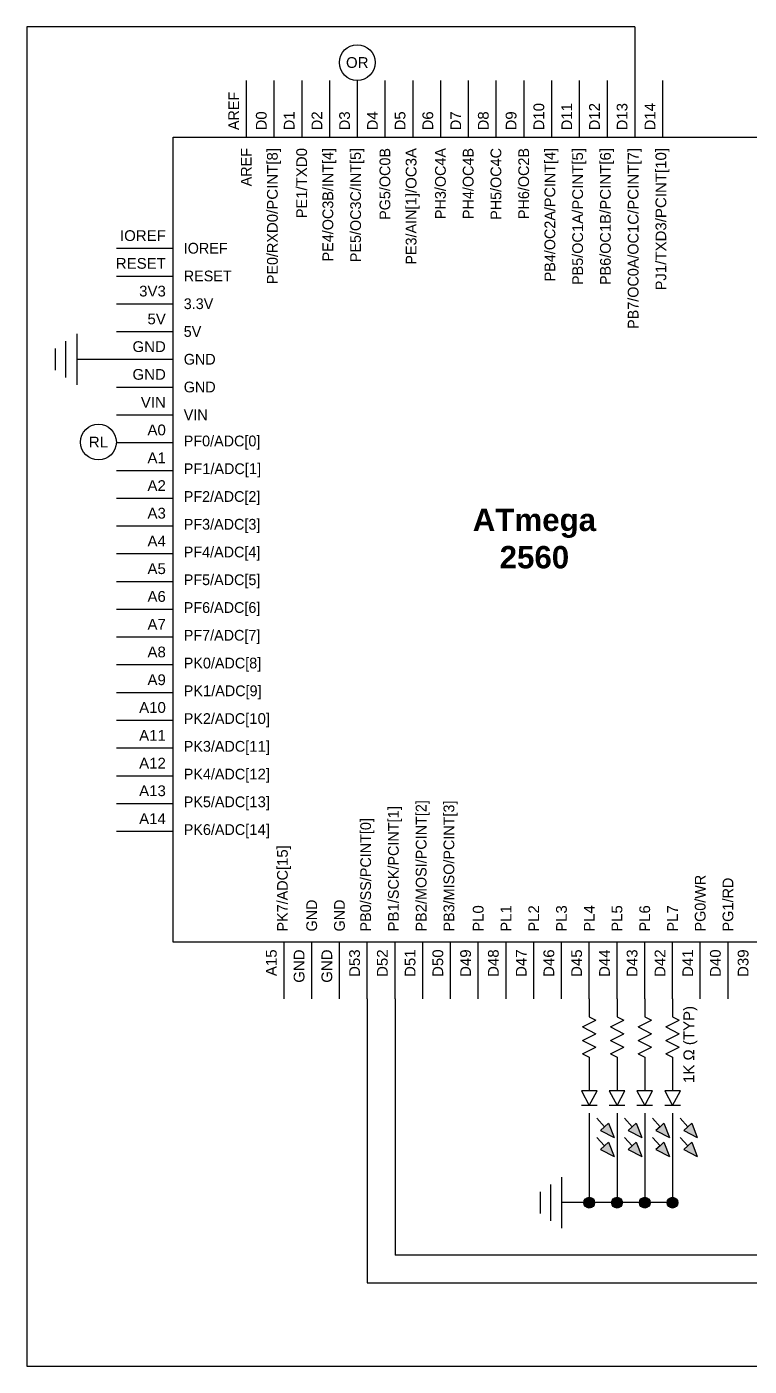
# Model space of a CAD drawing. Header units: inches. Extents: x 10 to 5225, y -3658 to 460.
# Drawn here: x 3185 to 3992, y -3506 to -2010 of the extents above; entities that cross this region are included whole.
import ezdxf

# ---------------------------------------------------------------- set-up
doc = ezdxf.new("R2010")
doc.units = ezdxf.units.IN
doc.header["$MEASUREMENT"] = 0

msp = doc.modelspace()

# ---------------------------------------------------------------- hatches: boundary and pattern name
at = {"linetype": 'Continuous'}
h = msp.add_hatch(color=256, dxfattribs=at)
h.dxf.hatch_style = 1
h.paths.add_polyline_path([(3825.5, -3242.2), (3840.7, -3250), (3834.4, -3234.1), (3830, -3238.2)])
h.paths.add_polyline_path([(3840.7, -3271.3), (3834.4, -3255.4), (3830, -3259.5), (3825.5, -3263.5)])
h = msp.add_hatch(color=256, dxfattribs=at)
h.dxf.hatch_style = 1
h.paths.add_polyline_path([(3856.5, -3242.2), (3871.7, -3250), (3865.4, -3234.1), (3861, -3238.2)])
h.paths.add_polyline_path([(3871.7, -3271.3), (3865.4, -3255.4), (3861, -3259.5), (3856.5, -3263.5)])
h = msp.add_hatch(color=256, dxfattribs=at)
h.dxf.hatch_style = 1
h.paths.add_polyline_path([(3887.5, -3242.2), (3902.7, -3250), (3896.4, -3234.1), (3892, -3238.2)])
h.paths.add_polyline_path([(3902.7, -3271.3), (3896.4, -3255.4), (3892, -3259.5), (3887.5, -3263.5)])
h = msp.add_hatch(color=256, dxfattribs=at)
h.dxf.hatch_style = 1
h.paths.add_polyline_path([(3918.5, -3242.2), (3933.7, -3250), (3927.4, -3234.1), (3923, -3238.2)])
h.paths.add_polyline_path([(3933.7, -3271.3), (3927.4, -3255.4), (3923, -3259.5), (3918.5, -3263.5)])
h = msp.add_hatch(color=256, dxfattribs=at)
h.dxf.hatch_style = 1
h.paths.add_polyline_path([(3819, -3322.9, 1), (3807, -3322.9, 1)])
h = msp.add_hatch(color=256, dxfattribs=at)
h.dxf.hatch_style = 1
h.paths.add_polyline_path([(3850, -3322.9, 1), (3838, -3322.9, 1)])
h = msp.add_hatch(color=256, dxfattribs=at)
h.dxf.hatch_style = 1
h.paths.add_polyline_path([(3881, -3322.9, 1), (3869, -3322.9, 1)])
h = msp.add_hatch(color=256, dxfattribs=at)
h.dxf.hatch_style = 1
h.paths.add_polyline_path([(3912, -3322.9, 1), (3900, -3322.9, 1)])

# ---------------------------------------------------------------- linework, layer by layer
for p, q in [((3863.8, -2009.7), (3184.7, -2009.7)), ((3184.7, -2009.7), (3184.7, -3505.6)), ((3863.8, -2009.7), (3863.8, -2133.1)), ((3429.8, -2069.7), (3429.8, -2133.1)), ((3460.8, -2069.7), (3460.8, -2133.1)), ((3491.8, -2069.7), (3491.8, -2133.1)), ((3522.8, -2069.7), (3522.8, -2133.1)), ((3553.8, -2069.7), (3553.8, -2133.1)), ((3584.8, -2069.7), (3584.8, -2133.1)), ((3615.8, -2069.7), (3615.8, -2133.1)), ((3646.8, -2069.7), (3646.8, -2133.1)), ((3677.8, -2069.7), (3677.8, -2133.1)), ((3708.8, -2069.7), (3708.8, -2133.1)), ((3739.8, -2069.7), (3739.8, -2133.1)), ((3770.8, -2069.7), (3770.8, -2133.1)), ((3801.8, -2069.7), (3801.8, -2133.1)), ((3832.8, -2069.7), (3832.8, -2133.1)), ((3894.8, -2069.7), (3894.8, -2133.1)), ((3348, -2133.1), (4155.4, -2133.1)), ((3348, -3032.1), (3348, -2133.1)), ((3284.7, -2257.1), (3348, -2257.1)), ((3284.7, -2288.1), (3348, -2288.1)), ((3284.7, -2319.1), (3348, -2319.1)), ((3228.4, -2401.3), (3228.4, -2360.8)), ((3240.4, -2352.6), (3240.4, -2409.6)), ((3284.7, -2350.1), (3348, -2350.1)), ((3216.4, -2369.1), (3216.4, -2393.1)), ((3240.4, -2381.1), (3348, -2381.1)), ((3284.7, -2412.1), (3348, -2412.1)), ((3284.7, -2443.1), (3348, -2443.1)), ((3284.7, -2474.1), (3348, -2474.1)), ((3284.7, -2505.1), (3348, -2505.1)), ((3284.7, -2536.1), (3348, -2536.1)), ((3284.7, -2567.1), (3348, -2567.1)), ((3284.7, -2598.1), (3348, -2598.1)), ((3284.7, -2629.1), (3348, -2629.1)), ((3284.7, -2660.1), (3348, -2660.1)), ((3284.7, -2691.1), (3348, -2691.1)), ((3284.7, -2722.1), (3348, -2722.1)), ((3284.7, -2753.1), (3348, -2753.1)), ((3284.7, -2784.1), (3348, -2784.1)), ((3284.7, -2815.1), (3348, -2815.1)), ((3284.7, -2846.1), (3348, -2846.1)), ((3284.7, -2877.1), (3348, -2877.1)), ((3284.7, -2908.1), (3348, -2908.1)), ((4155.4, -3032.1), (3348, -3032.1)), ((3472, -3095.4), (3472, -3032.1)), ((3503, -3095.4), (3503, -3032.1)), ((3534, -3095.4), (3534, -3032.1)), ((3565, -3095.4), (3565, -3032.1)), ((3596, -3095.4), (3596, -3032.1)), ((3627, -3095.4), (3627, -3032.1)), ((3658, -3095.4), (3658, -3032.1)), ((3689, -3095.4), (3689, -3032.1)), ((3720, -3095.4), (3720, -3032.1)), ((3751, -3095.4), (3751, -3032.1)), ((3782, -3095.4), (3782, -3032.1)), ((3813, -3095.4), (3813, -3032.1)), ((3844, -3095.4), (3844, -3032.1)), ((3875, -3095.4), (3875, -3032.1)), ((3906, -3095.4), (3906, -3032.1)), ((3937, -3095.4), (3937, -3032.1)), ((3968, -3095.4), (3968, -3032.1)), ((3565, -3095.4), (3565, -3412.6)), ((3596, -3095.4), (3596, -3381.6)), ((3813, -3095.4), (3813, -3115.4)), ((3844, -3095.4), (3844, -3115.4)), ((3875, -3095.4), (3875, -3115.4)), ((3906, -3095.4), (3906, -3115.4)), ((3805.6, -3126.7), (3820.5, -3119.2)), ((3813, -3115.4), (3820.5, -3119.2)), ((3836.6, -3126.7), (3851.5, -3119.2)), ((3844, -3115.4), (3851.5, -3119.2)), ((3867.6, -3126.7), (3882.5, -3119.2)), ((3875, -3115.4), (3882.5, -3119.2)), ((3898.6, -3126.7), (3913.5, -3119.2)), ((3906, -3115.4), (3913.5, -3119.2)), ((3805.6, -3126.7), (3820.5, -3134.3)), ((3805.6, -3141.8), (3820.5, -3134.3)), ((3836.6, -3126.7), (3851.5, -3134.3)), ((3836.6, -3141.8), (3851.5, -3134.3)), ((3867.6, -3126.7), (3882.5, -3134.3)), ((3867.6, -3141.8), (3882.5, -3134.3)), ((3898.6, -3126.7), (3913.5, -3134.3)), ((3898.6, -3141.8), (3913.5, -3134.3)), ((3805.6, -3141.8), (3820.5, -3149.3)), ((3805.6, -3156.8), (3820.5, -3149.3)), ((3836.6, -3141.8), (3851.5, -3149.3)), ((3836.6, -3156.8), (3851.5, -3149.3)), ((3867.6, -3141.8), (3882.5, -3149.3)), ((3867.6, -3156.8), (3882.5, -3149.3)), ((3898.6, -3141.8), (3913.5, -3149.3)), ((3898.6, -3156.8), (3913.5, -3149.3)), ((3805.6, -3156.8), (3813, -3160.6)), ((3813, -3160.6), (3813, -3198.1)), ((3836.6, -3156.8), (3844, -3160.6)), ((3844, -3160.6), (3844, -3198.1)), ((3867.6, -3156.8), (3875, -3160.6)), ((3875, -3160.6), (3875, -3198.1)), ((3898.6, -3156.8), (3906, -3160.6)), ((3906, -3160.6), (3906, -3198.1)), ((3821.8, -3198.1), (3804.3, -3198.1)), ((3804.3, -3198.1), (3813, -3214.6)), ((3813, -3214.6), (3821.8, -3198.1)), ((3852.8, -3198.1), (3835.3, -3198.1)), ((3835.3, -3198.1), (3844, -3214.6)), ((3844, -3214.6), (3852.8, -3198.1)), ((3883.8, -3198.1), (3866.3, -3198.1)), ((3866.3, -3198.1), (3875, -3214.6)), ((3875, -3214.6), (3883.8, -3198.1)), ((3914.8, -3198.1), (3897.3, -3198.1)), ((3897.3, -3198.1), (3906, -3214.6)), ((3906, -3214.6), (3914.8, -3198.1)), ((3821.8, -3214.6), (3804.3, -3214.6)), ((3852.8, -3214.6), (3835.3, -3214.6)), ((3883.8, -3214.6), (3866.3, -3214.6)), ((3914.8, -3214.6), (3897.3, -3214.6)), ((3813, -3222.9), (3813, -3316.9)), ((3821.5, -3228.7), (3830, -3238.2)), ((3844, -3222.9), (3844, -3316.9)), ((3852.5, -3228.7), (3861, -3238.2)), ((3875, -3222.9), (3875, -3316.9)), ((3883.5, -3228.7), (3892, -3238.2)), ((3906, -3222.9), (3906, -3316.9)), ((3914.5, -3228.7), (3923, -3238.2)), ((3830, -3238.2), (3825.5, -3242.2)), ((3825.5, -3242.2), (3840.7, -3250)), ((3830, -3238.2), (3834.4, -3234.1)), ((3834.4, -3234.1), (3840.7, -3250)), ((3861, -3238.2), (3856.5, -3242.2)), ((3856.5, -3242.2), (3871.7, -3250)), ((3861, -3238.2), (3865.4, -3234.1)), ((3865.4, -3234.1), (3871.7, -3250)), ((3892, -3238.2), (3887.5, -3242.2)), ((3887.5, -3242.2), (3902.7, -3250)), ((3892, -3238.2), (3896.4, -3234.1)), ((3896.4, -3234.1), (3902.7, -3250)), ((3923, -3238.2), (3918.5, -3242.2)), ((3918.5, -3242.2), (3933.7, -3250)), ((3923, -3238.2), (3927.4, -3234.1)), ((3927.4, -3234.1), (3933.7, -3250)), ((3821.5, -3250), (3830, -3259.5)), ((3830, -3259.5), (3825.5, -3263.5)), ((3830, -3259.5), (3834.4, -3255.4)), ((3834.4, -3255.4), (3840.7, -3271.3)), ((3852.5, -3250), (3861, -3259.5)), ((3861, -3259.5), (3856.5, -3263.5)), ((3861, -3259.5), (3865.4, -3255.4)), ((3865.4, -3255.4), (3871.7, -3271.3)), ((3883.5, -3250), (3892, -3259.5)), ((3892, -3259.5), (3887.5, -3263.5)), ((3892, -3259.5), (3896.4, -3255.4)), ((3896.4, -3255.4), (3902.7, -3271.3)), ((3914.5, -3250), (3923, -3259.5)), ((3923, -3259.5), (3918.5, -3263.5)), ((3923, -3259.5), (3927.4, -3255.4)), ((3927.4, -3255.4), (3933.7, -3271.3)), ((3825.5, -3263.5), (3840.7, -3271.3)), ((3856.5, -3263.5), (3871.7, -3271.3)), ((3887.5, -3263.5), (3902.7, -3271.3)), ((3918.5, -3263.5), (3933.7, -3271.3)), ((3770, -3343.1), (3770, -3302.6)), ((3782, -3294.4), (3782, -3351.4)), ((3758, -3310.9), (3758, -3334.9)), ((3906, -3322.9), (3782, -3322.9)), ((4261.9, -3381.6), (3596, -3381.6)), ((3565, -3412.6), (4394, -3412.6)), ((3184.7, -3505.6), (4394, -3505.6))]:
    msp.add_line(p, q, dxfattribs=at)
for centre, radius in [((3553.8, -2049.7), 20), ((3264.7, -2473.5), 20), ((3813, -3322.9), 6), ((3844, -3322.9), 6), ((3875, -3322.9), 6), ((3906, -3322.9), 6)]:
    msp.add_circle(centre, radius, dxfattribs=at)

# ---------------------------------------------------------------- texts
for s, width, heights, insert, char_height, attachment_point in [('{\\fArial|b0|i0|c0|p34;OR}', 117.361, [0], (3553.8, -2049.7), 12, 5), ('{\\fArial|b0|i0|c0|p34;IOREF}', 12.848, [0], (3340, -2249.1), 12, 9), ('IOREF', 117.361, [0], (3360, -2257.1), 12, 4), ('{\\fArial|b0|i0|c0|p34;RESET}', 12, [12.7], (3340, -2280.1), 12, 9), ('RESET', 117.361, [0], (3360, -2288.1), 12, 4), ('{\\fArial|b0|i0|c0|p34;3V3}', 12.848, [0], (3340, -2311.1), 12, 9), ('3.3V', 117.361, [0], (3360, -2319.1), 12, 4), ('{\\fArial|b0|i0|c0|p34;5V}', 12.848, [0], (3340, -2342.1), 12, 9), ('5V', 117.361, [0], (3360, -2350.1), 12, 4), ('{\\fArial|b0|i0|c0|p34;GND}', 12.848, [0], (3340, -2373.1), 12, 9), ('GND', 117.361, [0], (3360, -2381.1), 12, 4), ('{\\fArial|b0|i0|c0|p34;GND}', 12.848, [0], (3340, -2404.1), 12, 9), ('GND', 117.361, [0], (3360, -2412.1), 12, 4), ('{\\fArial|b0|i0|c0|p34;VIN}', 12.848, [0], (3340, -2435.1), 12, 9), ('VIN', 117.361, [0], (3360, -2443.1), 12, 4), ('{\\fArial|b0|i0|c0|p34;RL}', 117.361, [0], (3264.7, -2473.5), 12, 5), ('{\\fArial|b0|i0|c0|p34;A0}', 12.848, [0], (3340, -2466.1), 12, 9), ('PF0/ADC[0]', 117.361, [0], (3360, -2474.1), 12, 4), ('{\\fArial|b0|i0|c0|p34;A1}', 12, [12.6], (3340, -2497.1), 12, 9), ('PF{\\fArial|b0|i0|c0|p34;1}/ADC[{\\fArial|b0|i0|c0|p34;1}]', 117.361, [0], (3360, -2505.1), 12, 4), ('{\\fArial|b0|i0|c0|p34;A2}', 12.848, [0], (3340, -2528.1), 12, 9), ('PF2/ADC[2]', 117.361, [0], (3360, -2536.1), 12, 4), ('{\\fArial|b0|i0|c0|p34;A3}', 12.848, [0], (3340, -2559.1), 12, 9), ('\\pxqc;{\\fArial|b1|i0|c0|p34;ATmega 2560}', 54.393, [121.3], (3751.7, -2581.4), 25, 5), ('PF3/ADC[3]', 117.361, [0], (3360, -2567.1), 12, 4), ('{\\fArial|b0|i0|c0|p34;A4}', 12.848, [0], (3340, -2590.1), 12, 9), ('PF4/ADC[4]', 117.361, [0], (3360, -2598.1), 12, 4), ('{\\fArial|b0|i0|c0|p34;A5}', 12.848, [0], (3340, -2621.1), 12, 9), ('PF5/ADC[5]', 117.361, [0], (3360, -2629.1), 12, 4), ('{\\fArial|b0|i0|c0|p34;A6}', 12.848, [0], (3340, -2652.1), 12, 9), ('PF6/ADC[6]', 117.361, [0], (3360, -2660.1), 12, 4), ('{\\fArial|b0|i0|c0|p34;A7}', 12.848, [0], (3340, -2683.1), 12, 9), ('PF7/ADC[7]', 117.361, [0], (3360, -2691.1), 12, 4), ('{\\fArial|b0|i0|c0|p34;A8}', 12.848, [0], (3340, -2714.1), 12, 9), ('PK0/ADC[8]', 117.361, [0], (3360, -2722.1), 12, 4), ('{\\fArial|b0|i0|c0|p34;A9}', 12.848, [0], (3340, -2745.1), 12, 9), ('PK{\\fArial|b0|i0|c0|p34;1}/ADC[9]', 117.361, [0], (3360, -2753.1), 12, 4), ('{\\fArial|b0|i0|c0|p34;A10}', 12.848, [0], (3340, -2776.1), 12, 9), ('PK2/ADC[{\\fArial|b0|i0|c0|p34;10}]', 117.361, [0], (3360, -2784.1), 12, 4), ('{\\fArial|b0|i0|c0|p34;A11}', 12.848, [0], (3340, -2807.1), 12, 9), ('PK3/ADC[{\\fArial|b0|i0|c0|p34;11}]', 117.361, [0], (3360, -2815.1), 12, 4), ('{\\fArial|b0|i0|c0|p34;A12}', 12.848, [0], (3340, -2838.1), 12, 9), ('PK4/ADC[{\\fArial|b0|i0|c0|p34;12}]', 117.361, [0], (3360, -2846.1), 12, 4), ('{\\fArial|b0|i0|c0|p34;A13}', 12.848, [0], (3340, -2869.1), 12, 9), ('PK5/ADC[{\\fArial|b0|i0|c0|p34;13}]', 117.361, [0], (3360, -2877.1), 12, 4), ('{\\fArial|b0|i0|c0|p34;A14}', 12.848, [0], (3340, -2900.1), 12, 9), ('PK6/ADC[{\\fArial|b0|i0|c0|p34;14]}', 117.361, [0], (3360, -2908.1), 12, 4)]:
    msp.add_mtext_dynamic_manual_height_columns(s, width=width, gutter_width=1, heights=heights, dxfattribs=dict(at, insert=insert, char_height=char_height, attachment_point=attachment_point))
at = {"linetype": 'Continuous', "char_height": 12, "rotation": 90}
for s, width, heights, insert, attachment_point in [('AREF', 28.722, [0], (3421.8, -2125.1), 7), ('D{\\fArial|b0|i0|c0|p34;0}', 28.722, [0], (3452.8, -2125.1), 7), ('D{\\fArial|b0|i0|c0|p34;1}', 28.722, [0], (3483.8, -2125.1), 7), ('D{\\fArial|b0|i0|c0|p34;2}', 28.722, [0], (3514.8, -2125.1), 7), ('D{\\fArial|b0|i0|c0|p34;3}', 28.722, [0], (3545.8, -2125.1), 7), ('D{\\fArial|b0|i0|c0|p34;4}', 28.722, [0], (3576.8, -2125.1), 7), ('D{\\fArial|b0|i0|c0|p34;5}', 28.722, [0], (3607.8, -2125.1), 7), ('D{\\fArial|b0|i0|c0|p34;6}', 28.722, [0], (3638.8, -2125.1), 7), ('D{\\fArial|b0|i0|c0|p34;7}', 28.722, [0], (3669.8, -2125.1), 7), ('D{\\fArial|b0|i0|c0|p34;8}', 28.722, [0], (3700.8, -2125.1), 7), ('D{\\fArial|b0|i0|c0|p34;9}', 28.722, [0], (3731.8, -2125.1), 7), ('D{\\fArial|b0|i0|c0|p34;10}', 28.722, [0], (3762.8, -2125.1), 7), ('D{\\fArial|b0|i0|c0|p34;11}', 28.722, [0], (3793.8, -2125.1), 7), ('D{\\fArial|b0|i0|c0|p34;12}', 28.722, [0], (3824.8, -2125.1), 7), ('D{\\fArial|b0|i0|c0|p34;13}', 28.722, [0], (3855.8, -2125.1), 7), ('D{\\fArial|b0|i0|c0|p34;14}', 28.722, [0], (3886.8, -2125.1), 7), ('AREF', 117.361, [0], (3429.8, -2145.1), 6), ('PE0/RX{\\fArial|b0|i0|c0|p34;D0/PCINT[8]}', 117.361, [0], (3460.8, -2145.1), 6), ('PE{\\fArial|b0|i0|c0|p34;1/TXD0}', 117.361, [0], (3491.8, -2145.1), 6), ('PE4/OC3B/INT[4]', 117.361, [0], (3522.8, -2145.1), 6), ('PE5/OC3C/INT[5]', 117.361, [12], (3553.8, -2145.1), 6), ('PG5/OC0B', 117.361, [0], (3584.8, -2145.1), 6), ('PE3/AIN[{\\fArial|b0|i0|c0|p34;1]/OC3A}', 117.361, [0], (3615.8, -2145.1), 6), ('PH3/OC4A', 117.361, [0], (3646.8, -2145.1), 6), ('PH4/OC4B', 117.361, [0], (3677.8, -2145.1), 6), ('PH5/OC4C', 117.361, [0], (3708.8, -2145.1), 6), ('PH6/OC2B', 117.361, [0], (3739.8, -2145.1), 6), ('PB4/OC2A/PCINT[4]', 117.361, [0], (3770.8, -2145.1), 6), ('PB5/OC{\\fArial|b0|i0|c0|p34;1A/PCINT[5]}', 117.361, [0], (3801.8, -2145.1), 6), ('PB6/OC{\\fArial|b0|i0|c0|p34;1B/PCINT[6]}', 117.361, [0], (3832.8, -2145.1), 6), ('PB7/OC0A/OC{\\fArial|b0|i0|c0|p34;1C/PCINT[7]}', 117.361, [0], (3863.8, -2145.1), 6), ('P{\\fArial|b0|i0|c0|p34;J1/TXD3/PCINT[10]}', 117.361, [0], (3894.8, -2145.1), 6), ('{\\fArial|b0|i0|c0|p34;PB1}/SCK/PCINT[{\\fArial|b0|i0|c0|p34;1]}', 117.361, [0], (3596, -3020.1), 4), ('PB{\\fArial|b0|i0|c0|p34;2}/MOSI/PCINT[2]', 117.361, [0], (3627, -3020.1), 4), ('PB3/MISO/PCINT[3]', 117.361, [0], (3658, -3020.1), 4), ('PB0/SS/PCINT[0]', 117.361, [0], (3565, -3020.1), 4), ('PK7/ADC[{\\fArial|b0|i0|c0|p34;15}]', 117.361, [0], (3472, -3020.1), 4), ('PG0/WR', 117.361, [0], (3937, -3020.1), 4), ('PG{\\fArial|b0|i0|c0|p34;1}/RD', 117.361, [0], (3968, -3020.1), 4), ('GND', 117.361, [0], (3503, -3020.1), 4), ('GND', 117.361, [0], (3534, -3020.1), 4), ('P{\\fArial|b0|i0|c0|p34;L0}', 117.361, [0], (3689, -3020.1), 4), ('P{\\fArial|b0|i0|c0|p34;L1}', 117.361, [0], (3720, -3020.1), 4), ('P{\\fArial|b0|i0|c0|p34;L2}', 117.361, [0], (3751, -3020.1), 4), ('P{\\fArial|b0|i0|c0|p34;L3}', 117.361, [0], (3782, -3020.1), 4), ('P{\\fArial|b0|i0|c0|p34;L4}', 117.361, [0], (3813, -3020.1), 4), ('P{\\fArial|b0|i0|c0|p34;L5}', 117.361, [0], (3844, -3020.1), 4), ('P{\\fArial|b0|i0|c0|p34;L6}', 117.361, [0], (3875, -3020.1), 4), ('P{\\fArial|b0|i0|c0|p34;L7}', 117.361, [0], (3906, -3020.1), 4), ('{\\fArial|b0|i0|c0|p34;A15}', 12.848, [0], (3464, -3040.1), 9), ('{\\fArial|b0|i0|c0|p34;GND}', 12.848, [12.3], (3495, -3040.1), 9), ('{\\fArial|b0|i0|c0|p34;GND}', 12.848, [12.3], (3526, -3040.1), 9), ('{\\fArial|b0|i0|c0|p34;D53}', 12.848, [12.3], (3557, -3040.1), 9), ('{\\fArial|b0|i0|c0|p34;D52}', 12.848, [12.3], (3588, -3040.1), 9), ('{\\fArial|b0|i0|c0|p34;D51}', 12.848, [11.6], (3619, -3040.1), 9), ('{\\fArial|b0|i0|c0|p34;D50}', 12.848, [12.3], (3650, -3040.1), 9), ('{\\fArial|b0|i0|c0|p34;D49}', 12.848, [12.3], (3681, -3040.1), 9), ('{\\fArial|b0|i0|c0|p34;D48}', 12.848, [12.3], (3712, -3040.1), 9), ('{\\fArial|b0|i0|c0|p34;D47}', 12.848, [12.3], (3743, -3040.1), 9), ('{\\fArial|b0|i0|c0|p34;D46}', 12.848, [12.3], (3774, -3040.1), 9), ('{\\fArial|b0|i0|c0|p34;D45}', 12.848, [12.3], (3805, -3040.1), 9), ('{\\fArial|b0|i0|c0|p34;D44}', 12.848, [12.3], (3836, -3040.1), 9), ('{\\fArial|b0|i0|c0|p34;D43}', 12.848, [12.3], (3867, -3040.1), 9), ('{\\fArial|b0|i0|c0|p34;D42}', 12.848, [12.3], (3898, -3040.1), 9), ('{\\fArial|b0|i0|c0|p34;D41}', 12.848, [12.3], (3929, -3040.1), 9), ('{\\fArial|b0|i0|c0|p34;D40}', 12.848, [12.3], (3960, -3040.1), 9), ('{\\fArial|b0|i0|c0|p34;D39}', 12.848, [12.3], (3991, -3040.1), 9), ('{\\fArial|b0|i0|c0|p34;1K Ω (TYP)}', 117.361, [12.4], (3926, -3146.3), 5)]:
    msp.add_mtext_dynamic_manual_height_columns(s, width=width, gutter_width=1, heights=heights, dxfattribs=dict(at, insert=insert, attachment_point=attachment_point))

doc.saveas('drawing.dxf')
